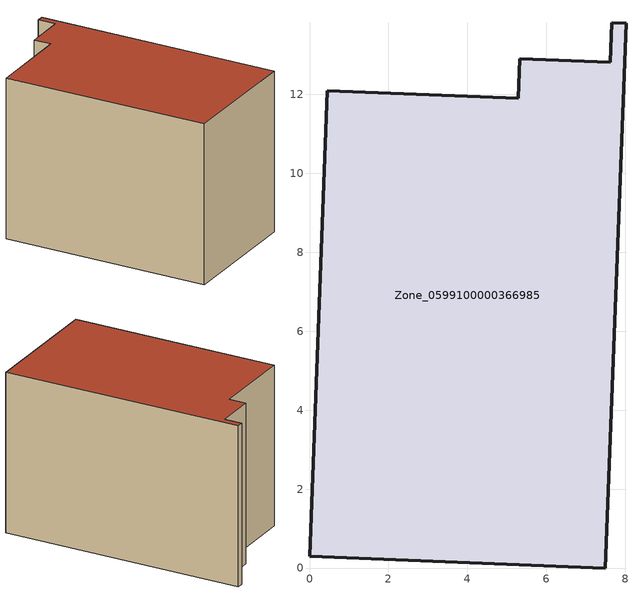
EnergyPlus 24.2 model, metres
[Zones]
Zone_0599100000366985
 floor ground (C_G): 7.49,0 0,0.3 0.46,12.09 5.29,11.9 5.33,12.9 7.62,12.81 7.66,13.81 8.02,13.8 z0
 wall outside (C_F): 7.66,13.81 7.62,12.81 5.33,12.9 5.29,11.9 0.46,12.09 0,0.3 7.49,0 8.02,13.8 7.66,13.81 z0:9.22
 roof outside (C_R): 5.29,11.9 0.46,12.09 0,0.3 7.49,0 8.02,13.8 7.66,13.81 7.62,12.81 5.33,12.9 z9.22
[BUILDING]
Pand.0599100000366985: North Axis=0; Terrain=City; Loads Convergence Tolerance Value=0.04; Temperature Convergence Tolerance Value=0.4; Solar Distribution=FullExterior; Maximum Number of Warmup Days=25; Minimum Number of Warmup Days=1
[Site:Location]
Rotterdam.The.Hague.AP_ZH_NLD Design_Conditions: Latitude=51.96; Longitude=4.45; Time Zone=1; Elevation=-4.5
[SITE:GROUNDTEMPERATURE:BUILDINGSURFACE]
18, 18, 18, 18, 18, 18, 18, 18, 18, 18, 18, 18
[MATERIAL] Thermal Absorptance=0.9; Solar Absorptance=0.7; Visible Absorptance=0.7
Name | Roughness | Thickness | Conductivity | Density | Specific Heat
G.TI.1992-2005 | MediumSmooth | 0.15 | 0.06 | 540 | 1210
F.TI.1992-2005 | Rough | 0.3 | 0.12 | 1920 | 840
R.TI.1992-2005 | MediumRough | 0.2 | 0.08 | 1500 | 1000
[CONSTRUCTION]
C_G: G.TI.1992-2005
C_F: F.TI.1992-2005
C_R: R.TI.1992-2005
[ZONE]
Zone_0599100000366985: Type=1; Multiplier=1; Ceiling Height=Autocalculate; Volume=Autocalculate; Floor Area=autocalculate; Part of Total Floor Area=Yes
[ZONEINFILTRATION:DESIGNFLOWRATE]
Infil_Zone_0599100000366985: Zone or ZoneList or Space or SpaceList=Zone_0599100000366985; Schedule=AlwaysOn; Design Flow Rate Calculation Method=Flow/Area; Flow Rate per Floor Area=0.0015; Constant Term Coefficient=1; Temperature Term Coefficient=0; Velocity Term Coefficient=0; Velocity Squared Term Coefficient=0
[HVACTEMPLATE:ZONE:IDEALLOADSAIRSYSTEM]
Zone_0599100000366985: Maximum Heating Supply Air Temperature=50; Minimum Cooling Supply Air Temperature=13; Maximum Heating Supply Air Humidity Ratio=0.0156; Minimum Cooling Supply Air Humidity Ratio=0.0077; Heating Limit=NoLimit; Cooling Limit=NoLimit; Dehumidification Control Type=ConstantSensibleHeatRatio; Cooling Sensible Heat Ratio=0.7; Dehumidification Setpoint=60; Humidification Control Type=None; Humidification Setpoint=30; Outdoor Air Method=None; Outdoor Air Flow Rate per Person=0.00944; Outdoor Air Flow Rate per Zone Floor Area=0; Outdoor Air Flow Rate per Zone=0; Demand Controlled Ventilation Type=None; Outdoor Air Economizer Type=NoEconomizer; Heat Recovery Type=None; Sensible Heat Recovery Effectiveness=0.7; Latent Heat Recovery Effectiveness=0.65
[ZONECONTROL:THERMOSTAT]
ThermostatControl_Zone_0599100000366985: Zone or ZoneList=Zone_0599100000366985; Control Type Schedule=DualSetpointControlType; Control 1=Thermostat_Zone_0599100000366985; Temperature Difference Between Cutout And Setpoint=0
[THERMOSTATSETPOINT:DUALSETPOINT]
Thermostat_Zone_0599100000366985: Heating Setpoint Temperature Schedule=HeatingSetpoint_Zone_0599100000366985; Cooling Setpoint Temperature Schedule=CoolingSetpoint_Zone_0599100000366985
[SCHEDULE:COMPACT]
HeatingSetpoint_Zone_0599100000366985: Through: 12/31, For: AllDays, Until: 24:00, 21
CoolingSetpoint_Zone_0599100000366985: Through: 12/31, For: AllDays, Until: 24:00, 24
DualSetpointControlType: Through: 12/31, For: AllDays, Until: 24:00, 4
AlwaysOn: Through: 12/31, For: AllDays, Until: 24:00, 1
